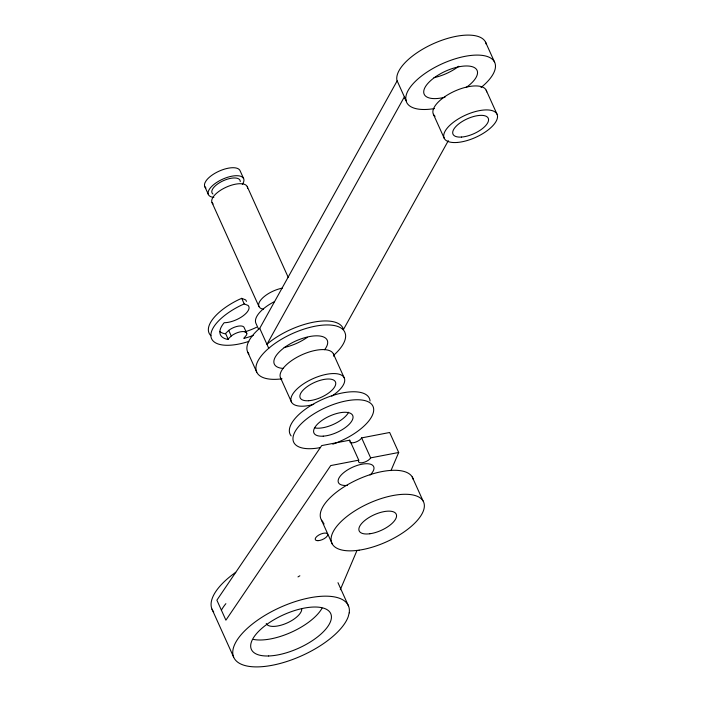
<?xml version="1.0" encoding="UTF-8"?>
<svg xmlns="http://www.w3.org/2000/svg" width="702" height="702" viewBox="0 0 702 702"><rect width="100%" height="100%" fill="white"/><g stroke="black" fill="none" stroke-linecap="round" stroke-linejoin="round"><path stroke-width="1.05" d="M340.294 589.715L357.037 550.359M390.961 470.647L398.692 452.483L389.663 432.493L361.627 437.899A6.766 2.852 -24.3 0 1 356.089 441.962A6.766 2.852 -24.3 0 1 350.044 442.418M248.912 354.036A48.35 20.358 -24.3 0 1 258.801 329.08L259.731 328.334L397.156 80.862L396.937 80.335A48.35 20.358 -24.3 0 1 437.486 41.927A48.35 20.358 -24.3 0 1 486.275 44.279M448.332 140.663L343.445 329.545L342.962 328.097A48.35 20.358 -24.3 0 0 269.384 342.26L266.953 344.322L404.37 96.85L404.826 98.359A48.35 20.358 -24.3 0 0 405.984 100.167M219.937 331.66A33.845 14.251 -24.3 0 0 225.228 333.819L228.738 330.396A10.126 4.265 -24.3 0 1 238.364 326.132A10.126 4.265 -24.3 0 1 244.27 327.825L246.797 333.415M248.824 341.391A43.515 18.322 -24.3 0 1 211.065 337.118A43.515 18.322 -24.3 0 1 241.111 305.317L244.235 303.931L248.21 305.502L249.008 306.976A16.76 7.055 -24.3 0 1 241.181 317.181A16.76 7.055 -24.3 0 1 224.184 322.718A33.845 14.251 -24.3 0 0 227.755 339.417L231.265 335.995A10.126 4.265 -24.3 0 1 242.208 331.572A10.126 4.265 -24.3 0 1 246.639 334.898L243.761 338.382L244.48 338.232A33.845 14.251 -24.3 0 0 253.308 335.398M282.002 378.808A48.35 20.358 -24.3 0 1 267.822 349.07L271.183 346.262A48.35 20.358 -24.3 0 1 344.77 332.09L345.445 334.126A48.35 20.358 -24.3 0 1 333.722 355.23M481.019 87.513L483.573 85.372A48.35 20.358 -24.3 0 0 465.04 56.344A48.35 20.358 -24.3 0 0 405.958 100.325L406.633 102.352A48.35 20.358 -24.3 0 0 434.45 108.564M297.99 576.912L299.859 575.789M246.481 301.377L245.682 299.912L241.707 298.332L238.583 299.728A43.515 18.322 -24.3 0 0 210.925 335.696M358.757 460.17L349.728 440.189L321.692 445.586L216.883 600.175L225.904 620.164L330.721 465.575L358.757 460.17A6.766 2.852 -24.3 0 0 362.688 462.662A6.766 2.852 -24.3 0 0 370.647 457.879L398.692 452.483M485.6 42.243L494.62 62.232M486.188 90.216L497.016 114.198M433.397 114.286L444.226 138.276M397.156 80.862L406.177 100.851M412.223 476.939L423.052 500.921M333.38 353.869L344.208 377.851M361.627 437.899L370.647 457.879M243.612 178.562L240.005 170.568A19.34 8.143 -24.3 0 0 224.508 169.121A19.34 8.143 -24.3 0 0 206.107 180.765L204.905 182.932A19.34 8.143 -24.3 0 0 205.923 187.969M247.227 186.556L288.285 277.501M204.808 186.618L208.424 194.612M212.03 202.606L258.959 306.537M259.731 328.334L268.752 348.324M258.669 329.405L255.967 323.411A29.01 12.215 -24.3 0 1 274.377 301.667M280.589 377.939L291.418 401.93M241.707 298.332L244.235 303.931M247.753 352.22L256.774 372.209M321.551 520.226L332.379 544.208M228.738 330.396L231.265 335.995M225.763 333.88L228.29 339.478M337.978 582.686L348.482 605.958M211.978 609.117L233.643 657.107M323.289 522.341A50.29 21.174 -24.3 0 1 355.87 480.352A50.29 21.174 -24.3 0 1 413.241 479.387M256.616 327.246A33.845 14.251 -24.3 0 1 244.875 331.835M435.065 116.321A29.01 12.215 -24.3 0 1 453.615 91.646A29.01 12.215 -24.3 0 1 486.661 91.874M313.724 404.37A29.01 12.215 -24.3 0 1 293.497 392.962A29.01 12.215 -24.3 0 1 335.846 373.648A29.01 12.215 -24.3 0 1 331.774 396.139M281.572 379.361A29.01 12.215 -24.3 0 1 302.65 354.466A29.01 12.215 -24.3 0 1 333.898 356.423M347.429 485.389A19.34 8.143 -24.3 0 1 340.856 475.386A19.34 8.143 -24.3 0 1 366.453 463.715A19.34 8.143 -24.3 0 1 370.051 475.07M322.069 608.16A43.515 18.322 -24.3 0 1 253.492 639.425M221.393 610.17A62.864 26.465 -24.3 0 1 225.877 603.659M301.781 609.204A19.34 8.143 -24.3 0 1 285.486 623.674A19.34 8.143 -24.3 0 1 266.242 623.543M349.412 441.084A6.766 2.852 -24.3 0 1 349.728 440.189M323.964 524.113A6.766 2.852 -24.3 0 1 323.85 523.35M213.706 611.977A62.864 26.465 -24.3 0 1 235.732 572.323M320.349 447.586A43.515 18.322 -24.3 0 1 303.668 421.463A43.515 18.322 -24.3 0 1 370.41 403.132A43.515 18.322 -24.3 0 1 332.801 444.173M291.154 435.924A43.515 18.322 -24.3 0 1 322.867 399.227A43.515 18.322 -24.3 0 1 370.051 401M348.613 412.241A21.279 8.959 -24.3 0 1 333.564 424.324A21.279 8.959 -24.3 0 1 314.426 427.834M458.818 66.251A29.01 12.215 -24.3 0 1 433.968 77.668M307.283 337.346A29.01 12.215 -24.3 0 1 284.108 347.525M445.042 97.174A29.01 12.215 -24.3 0 1 426.483 85.126A29.01 12.215 -24.3 0 1 468.102 66.014A29.01 12.215 -24.3 0 1 466.163 87.469M283.564 368.445A29.01 12.215 -24.3 0 1 278.922 352.29A29.01 12.215 -24.3 0 1 314.926 335.872A29.01 12.215 -24.3 0 1 324.596 349.736M263.487 309.213A19.34 8.143 -24.3 0 1 261.46 299.175A19.34 8.143 -24.3 0 1 282.318 288.136M213.145 203.957A19.34 8.143 -24.3 0 1 226.123 187.232A19.34 8.143 -24.3 0 1 247.569 188.268M212.934 194.033A15.356 6.467 -24.3 0 1 223.236 180.756A15.356 6.467 -24.3 0 1 240.26 181.572M213.838 197.402A19.34 8.143 -24.3 0 1 211.635 186.495A19.34 8.143 -24.3 0 1 235.188 175.754A19.34 8.143 -24.3 0 1 242.313 184.415M349.219 612.837L348.201 616.751A62.864 26.465 -24.3 0 1 254.256 666.856A62.864 26.465 -24.3 0 1 268.032 613.583A62.864 26.465 -24.3 0 1 349.219 612.837M359.091 550.166A50.29 21.174 -24.3 0 0 424.069 503.378A50.29 21.174 -24.3 0 0 349.991 514.154A50.29 21.174 -24.3 0 0 359.091 550.166M369.831 533.766A20.305 8.547 -24.3 0 0 396.481 514.996A20.305 8.547 -24.3 0 0 366.839 518.936A20.305 8.547 -24.3 0 0 369.831 533.766M456.862 142.488A29.01 12.215 -24.3 0 0 497.534 116.76A29.01 12.215 -24.3 0 0 457.467 119.463A29.01 12.215 -24.3 0 0 456.862 142.488M461.451 137.065A19.34 8.143 -24.3 0 0 488.566 119.919A19.34 8.143 -24.3 0 0 461.846 121.727A19.34 8.143 -24.3 0 0 461.451 137.065M308.643 400.728A19.34 8.143 -24.3 0 0 335.758 383.573A19.34 8.143 -24.3 0 0 309.038 385.38A19.34 8.143 -24.3 0 0 308.643 400.728M317.988 540.68A6.766 2.852 -24.3 0 0 327.746 534.827A6.766 2.852 -24.3 0 0 318.699 535.108A6.766 2.852 -24.3 0 0 317.988 540.68M268.638 655.975A43.515 18.322 -24.3 0 0 331.344 618.357A43.515 18.322 -24.3 0 0 273.192 620.199A43.515 18.322 -24.3 0 0 268.638 655.975M323.227 436.153A21.279 8.959 -24.3 0 0 353.053 417.286A21.279 8.959 -24.3 0 0 323.675 419.269A21.279 8.959 -24.3 0 0 323.227 436.153"/></g></svg>
